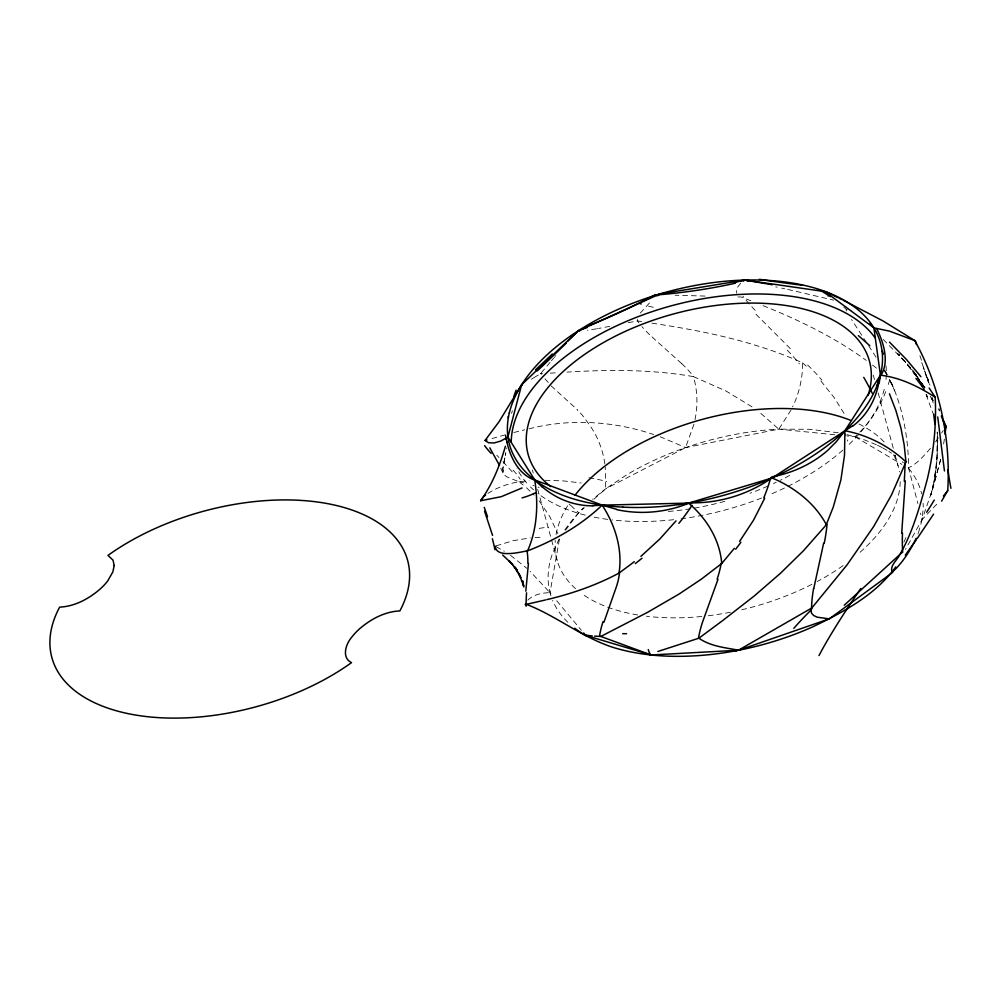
<?xml version="1.0" encoding="UTF-8"?>
<svg xmlns="http://www.w3.org/2000/svg" width="998" height="998" viewBox="0 0 998 998"><rect width="100%" height="100%" fill="white"/><g stroke="black" fill="none" stroke-linecap="round" stroke-linejoin="round"><path stroke-width="0.75" stroke-dasharray="4.99 3.74" d="M651.881 323.152C703.316 330.912 754.962 341.341 802.617 362.873C802.691 378.067 799.211 393.237 792.599 406.91M593.885 499.25L605.736 488.771L605.275 467.351M637.522 319.36L637.51 320.919A146.319 126.297 -49.8 0 0 638.895 322.878M944.395 439.108L943.11 447.092M506.585 447.902L506.473 448.651M505.3 455.462L505.761 452.78L502.817 468.686L503.516 474.225L506.685 476.819L518.923 481.747L523.189 485.016M559.391 539.294L550.01 592.687L551.096 596.305M504.826 457.857L502.817 468.686L503.304 473.863L499.437 465.255M694.982 419.709C697.964 405.5 697.552 390.542 693.398 376.608C651.706 369.385 609.154 369.497 567.051 372.117M940.627 459.591L930.885 494.946L934.802 477.468L936.71 463.821L937.696 440.692L937.222 456.36L933.879 482.77L936.71 463.821L937.322 432.583L937.683 441.166L937.134 432.047M940.69 459.267L933.118 487.698L922.115 519.521L905.56 549.274M930.885 494.946L933.641 484.142L932.419 488.92M693.947 424.225L685.564 447.615L605.736 488.771L592.637 499.262M511.587 413.434L512.373 410.689M888.282 384.48L889.854 379.29C902.766 407.084 908.442 437.823 908.629 468.361L917.898 503.528M918.447 532.695L921.99 520.17L923.237 508.219A192.302 105.576 -15.3 0 0 923.088 503.316M917.923 534.08L918.185 533.381M885.762 391.553C879.974 406.66 871.154 420.607 859.802 432.134M903.864 542.163L907.007 535.202M791.077 409.953L778.839 429.152L685.564 447.615A192.302 105.576 -15.3 0 0 626.495 474.948L605.736 488.771M559.179 538.895L552.144 554.514A192.302 105.576 -15.3 0 0 550.01 592.687L552.256 595.369M943.26 430.487L941.625 433.032M640.292 313.098L650.584 301.733M564.768 529.888L573.126 518.923L583.418 507.795M938.32 437.935L935.55 441.815M565.542 530.2L578.64 512.71L584.366 507.658M534.017 377.568L540.579 373.714L550.397 361.975M930.485 448.314C924.148 455.5 916.476 464.507 908.192 467.85M936.698 504.277L922.115 519.521L920.43 513.122M551.432 360.765L553.591 358.232M554.152 357.583L554.713 356.922M555.287 356.261L555.874 355.587M527.792 600.16C533.556 594.421 542.188 592.8 550.01 592.687L530.163 571.405M856.671 435.228L855.049 436.762L846.716 435.926M740.653 283.245L736.499 288.609L736.736 293.25M487.86 493.461C500.11 485.602 514.619 481.423 529.127 480.861M531.335 379.24L533.506 377.88M496.143 545.844L512.897 540.741L530.35 537.86M505.25 434.816L489.045 439.382M513.808 432.508L524.798 429.801M528.965 428.866C570.145 418.212 613.508 421.106 653.665 434.504M609.778 326.321L599.162 328.354M628.278 322.666L637.51 320.919L642.213 321.655M598.276 328.517L597.415 328.679M596.554 328.829L587.298 330.251M535.04 537.473L543.374 537.186M550.272 373.152L558.468 372.641M540.579 373.714L542.463 373.614M545.083 480.275L563.508 480.911L581.098 482.97M705.087 296.069L675.035 295.208M737.921 296.917L741.265 297.042L750.808 300.76M834.802 434.741L778.839 429.152L773.263 429.489A192.302 105.576 -15.3 0 0 697.178 443.811L685.564 447.615L660.177 436.712M838.258 432.77L809.977 429.29L778.839 429.152L758.63 411.488M775.72 286.875L777.18 287.175M784.653 288.759L781.634 288.123M787.709 289.408L833.629 300.149M518.923 481.747L525.447 483.281M846.928 434.617L862.659 439.17L876.768 444.871M532.895 485.415L533.942 485.752M538.084 487.174L539.107 487.548M693.398 376.608L725.92 390.954L753.852 407.97M763.021 305.613C799.223 320.158 834.665 337.336 866.276 360.39M877.504 445.22L881.933 447.466M496.156 546.667L504.314 551.295M882.644 447.84L888.195 451.059M855.049 436.762L901.93 464.407M828.415 296.506L827.217 295.633M510.514 555.337L526.819 568.299M843.821 307.309L847.24 309.829M872.489 365.031L878.502 369.734M569.072 504.077L570.282 505.05M570.681 505.375L578.64 512.71M526.482 487.76L534.167 495.158M802.617 362.873L806.322 366.204M883.23 339.457L903.352 360.004L897.501 353.367L909.802 367.601L924.897 387.798L904.051 360.378L909.802 367.601M681.659 363.571L649.573 334.742M551.108 385.839L577.642 410.041M502.967 461.687L512.311 471.954M499.012 457.595L496.767 455.213M790.341 348.614L753.39 311.675M820.892 380.962L834.353 397.853L845.306 415.442M898.998 354.178L899.859 355.151M556.734 600.746L581.372 630.312M907.456 364.083L909.091 366.104M539.095 500.796L549.486 516.078L557.87 533.681M909.902 367.114L910.7 368.125M915.964 375.348L922.09 383.594M911.498 369.148L913.083 371.181M916.176 375.285L913.856 372.204L919.17 379.427M922.801 384.642L924.897 387.798L921.803 383.257L925.183 388.447M915.241 373.526L916.813 375.909L913.557 370.932L922.302 386.413M876.094 357.234L852.255 320.657A146.319 106.823 46 0 1 851.469 319.46M884.415 370.221L887.222 374.799M931.209 397.865L932.768 400.51L931.521 398.377M884.702 371.468L886.261 374.125M930.186 396.181L933.055 401.096M889.517 379.702L894.769 390.954L889.505 379.465L892.424 385.116M922.414 386.538L919.969 381.473L922.451 386.725M926.094 394.697L932.968 413.172M938.844 408.269L939.879 410.914M929.412 383.756L929.936 385.128M928.901 382.371L926.843 376.832M927.866 379.602L924.822 371.306M926.331 375.448L920.967 360.365M924.323 369.934L923.337 367.189L927.791 381.186M873.275 375.111L874.498 379.564M878.153 392.938L893.584 449.349M895.206 455.3L898.05 465.692M532.421 470.07L533.231 473.04M537.71 489.382L551.108 538.371M551.52 539.856L557.208 560.651M928.776 382.745L927.766 378.629L928.801 383.032M932.282 397.703L932.98 400.635M932.419 398.052L933.068 400.872M932.244 398.489L933.13 402.93M604.85 463.983C602.767 448.638 596.617 433.881 587.086 421.667A144.648 102.42 -43.8 0 0 577.592 410.091M513.059 470.158A150.81 72.031 -75.4 0 1 520.183 479.202M908.629 468.361A192.302 105.576 -15.3 0 1 921.665 493.848M567.899 622.315A192.302 105.576 -15.3 0 1 552.605 600.347M888.856 451.47A192.302 105.576 -15.3 0 1 891.538 453.217M894.133 455.026A192.302 105.576 -15.3 0 1 895.381 455.949M902.367 461.787A192.302 105.576 -15.3 0 1 903.44 462.81M844.944 433.406A168.275 131.511 -86.4 0 1 845.793 435.615M847.389 439.993A168.275 131.511 -86.4 0 1 847.776 441.079M588.957 477.793A171.943 149.65 58.1 0 1 606.672 481.523M845.406 306.611A137.225 19.024 27.4 0 1 846.454 307.334M850.496 310.216A137.225 19.024 27.4 0 1 851.481 310.927M507.446 418.187A136.664 29.329 -59.3 0 1 507.895 416.216M508.581 413.397A136.664 29.329 -59.3 0 1 508.768 412.673M539.219 528.404A185.453 118.662 53.1 0 1 548.364 527.218M921.503 360.34A144.648 59.668 67.4 0 1 919.258 353.679M939.143 410.615A144.648 15.332 69.6 0 1 938.607 409.23M846.628 310.977A146.319 106.823 46 0 1 845.992 309.779M884.627 370.246A146.319 46.02 52.6 0 1 887.447 374.849M755.224 310.39A152.869 128.655 15.1 0 1 742.949 296.169M807.594 364.981A246.918 225.76 -30.3 0 1 821.915 380.138M787.197 350.136A152.869 98.191 29.9 0 1 799.423 363.846M649.636 334.679A146.319 126.297 -49.8 0 1 641.964 326.62M681.671 363.559A146.319 109.905 -2.4 0 1 693.56 376.533M548.264 382.484A144.648 93.039 -85.1 0 1 544.022 377.693M541.353 374.35A144.648 93.039 -85.1 0 1 540.704 373.489M653.341 307.247A168.275 57.485 -16.7 0 1 647.64 305.924M893.559 454.814A176.92 97.13 -15.3 0 1 899.447 471.867M900.184 481.672A176.92 97.13 -15.3 0 1 858.342 553.753M843.123 565.579A176.92 97.13 -15.3 0 1 817.212 581.535M811.885 584.329A176.92 97.13 -15.3 0 1 741.377 609.865M730.436 612.211A176.92 97.13 -15.3 0 1 707.894 615.791M701.781 616.465A176.92 97.13 -15.3 0 1 646.492 616.228M637.71 614.968A176.92 97.13 -15.3 0 1 581.759 593.635M575.559 588.658A176.92 97.13 -15.3 0 1 555.287 540.367M556.061 534.554A176.92 97.13 -15.3 0 1 568.698 504.065M858.891 423.988A176.92 97.13 -15.3 0 1 885.126 443.05M789.68 475.41A176.92 97.13 -15.3 0 1 780.349 480.263M776.244 482.259A176.92 97.13 -15.3 0 1 773.475 483.556M767.886 486.088A176.92 97.13 -15.3 0 1 750.097 493.237M724.773 501.345A176.92 97.13 -15.3 0 1 666.876 511.575M885.975 365.854A192.302 105.576 -15.3 0 1 885.775 381.336M884.24 389.295A192.302 105.576 -15.3 0 1 848.088 445.358M842.873 450.11A192.302 105.576 -15.3 0 1 768.572 495.183M761.611 498.002A192.302 105.576 -15.3 0 1 681.035 518.823M673.638 519.709A192.302 105.576 -15.3 0 1 612.086 519.933M607.657 519.384A192.302 105.576 -15.3 0 1 592.026 516.702M585.252 515.13A192.302 105.576 -15.3 0 1 537.897 493.461M533.493 489.793A192.302 105.576 -15.3 0 1 530.437 486.937M526.695 482.957A192.302 105.576 -15.3 0 1 517.026 468.449M920.293 382.409L916.401 375.51L922.189 386.363L920.293 382.409M927.529 397.042L926.219 394.385L927.529 397.042M928.514 382.484L927.354 378.217L928.514 382.558"/><path stroke-width="1.5" d="M528.429 563.496L525.809 591.14M901.705 533.294L905.286 480.886M941.625 501.133L947.738 490.579C950.869 438.771 939.804 386.226 914.854 340.617L883.168 321.019L843.322 300.261M522.079 487.947L501.283 496.68L480.624 500.746L483.469 496.879M942.985 419.721L945.967 426.096L945.069 434.255M541.914 486.787L534.728 479.951L507.895 437.074L521.63 384.754L578.166 330.849L659.815 293.973L744.845 280.064L825.77 291.715L831.845 294.672M869.794 323.527L873.911 327.868L880.423 375.198L879.213 382.908M507.396 441.902L507.321 442.538M546.804 599.636C571.829 593.748 596.317 585.227 619.022 573.101C622.752 549.262 615.167 525.023 602.156 505.138L534.728 479.951C538.446 503.641 537.386 528.653 527.593 550.846C520.245 551.981 496.143 558.568 495.233 546.193M813.757 588.583L823.624 543.261M915.191 540.355C909.378 551.844 901.481 564.294 892.175 572.054C889.605 566.452 896.029 560.988 898.724 556.56C912.521 533.356 919.882 506.285 927.042 480.2C933.666 453.117 936.573 425.111 935.188 397.241C918.584 386.575 900.271 377.494 880.423 375.198L876.656 386.625M895.755 566.914C875.433 595.058 842.973 612.385 812.135 627.118A192.302 105.576 -15.3 0 1 696.953 655.711C668.685 657.482 639.843 655.698 612.672 647.265C581.734 637.235 554.975 614.918 525.422 603.99M505.4 446.243C499.898 465.48 492.338 484.392 480.624 500.746M603.952 622.166L616.39 586.774A147.068 101.908 19.7 0 0 619.484 573.214M717.999 579.327L702.654 621.779A147.068 123.365 22.5 0 0 698.5 638.109M889.43 393.786L895.855 410.428L900.857 427.743L904.163 444.746L905.959 461.912L891.376 495.183L873.749 526.42L847.127 564.768L811.836 607.957L811.062 610.813L811.561 613.271L813.632 615.504L817.3 617.213L829.301 618.86L892.699 572.415M657.882 651.469L698.899 638.196L722.527 620.681L754.276 595.956L780.698 573.064L803.54 550.659L824.71 526.62L826.319 524.611L833.293 506.959L840.89 479.913L844.508 455.288L844.907 430.737L880.423 375.198M764.705 498.227L753.527 520.183L739.58 541.415M916.164 538.259L915.528 539.656M945.967 426.096L944.894 427.88M933.579 514.145L917.399 538.234M825.521 292.027L873.911 327.868L889.517 331.136L914.854 340.617M916.513 539.494L905.311 555.113M734.366 548.326L721.729 563.496L701.145 579.302L679.114 594.01L647.752 612.223L600.846 636.45L594.546 636.15M947.738 490.579L946.628 491.977M946.079 492.675L944.47 494.696M943.422 496.006L943.946 495.357M676.008 520.881L660.04 538.795L640.916 556.348M507.895 437.074L500.771 441.054L494.072 442.975L488.596 442.763L485.053 440.442L499 421.78L521.63 384.754L522.453 384.929M575.621 333.557L578.166 330.849L587.248 327.494M567.712 341.204L578.166 330.849L579.788 330.849M902.067 552.493L844.246 605.237M483.805 496.567L484.554 495.919M484.953 495.582L485.614 495.07M657.62 295.707L659.815 293.973L656.647 295.67M634.354 561.687L619.022 573.101M852.591 425.847L772.078 477.98L688.595 503.104L678.702 504.601M743.448 281.024L744.845 280.064L772.215 284.742M738.32 650.297L811.836 607.957M527.593 550.846C554.913 540.305 580.886 525.422 602.156 505.138L688.595 503.104C706.497 518.286 719.857 539.756 721.729 563.496M584.99 635.19L651.133 654.987L738.682 650.222L829.301 618.86M486.999 439.931L485.053 440.442M525.247 604.613L545.482 599.96M733.879 282.646L744.845 280.064L748.4 280.912M736.836 650.584L735.726 650.796M585.227 635.115L586.724 635.289M592.949 505.674L602.156 505.138L616.677 509.342M592.251 635.951L586.924 635.327M738.682 650.222C725.209 647.652 710.389 646.342 698.899 638.196M651.133 654.987L600.846 636.45M772.078 477.98C794.408 487.336 814.717 503.029 826.319 524.611M833.081 295.271L838.133 297.728M842.013 299.625L839.418 298.352M584.778 635.065L582.483 633.655A192.302 105.576 -15.3 0 1 574.723 628.229M502.68 555.025L512.76 564.569L509.167 560.751L517.139 570.382L514.02 566.365L520.844 577.692L518.785 573.201L523.638 585.976L522.49 580.686L523.825 587.049M905.959 461.912C889.056 446.044 867.686 435.053 844.907 430.737L836.536 441.44L827.579 450.522A137.562 122.954 38 0 1 771.753 476.882M889.517 342.152L906.421 359.467L920.905 376.72M583.605 632.994L585.851 635.689M929.138 387.997L935.188 397.241M489.806 447.84L499.437 465.255M517.95 572.266L515.118 567.238L517.401 571.318M484.566 511.226L492.55 535.402M944.445 470.956L937.733 416.952M650.684 654.913A179.079 41.155 12.8 0 1 648.263 649.548M793.809 628.353A185.453 56.312 -34 0 1 811.287 609.828M818.984 655.549A171.943 19.561 -52.9 0 1 860.738 588.533M534.666 480.113A137.2 66.878 -68.7 0 1 506.223 438.97M506.31 439.519A136.664 29.329 -59.3 0 1 505.637 435.34M513.808 396.493A136.664 29.329 -59.3 0 1 516.141 390.143M484.267 507.421A143.986 9.543 63.8 0 1 487.523 516.814M491.128 453.391A150.81 52.757 82.7 0 1 484.591 445.619M535.726 492.713A185.453 106.923 -81.9 0 1 522.091 497.877M592.924 505.861A136.452 101.659 -74.9 0 1 542.001 486.65M688.67 503.316A136.714 127.195 -70.7 0 1 616.627 509.604M771.978 477.842A136.09 133.383 -4 0 1 688.608 502.805M691.963 505.287A179.079 176.546 -84.3 0 1 678.877 523.326M770.78 477.58A179.079 174.712 57 0 1 763.782 497.815M876.755 328.754A136.352 57.585 36.4 0 1 880.835 375.498M863.769 377.381A185.453 98.278 49.9 0 1 872.414 393.524M878.839 382.721A136.015 94.323 44 0 1 852.779 426.059M858.355 335.602A171.943 39.72 39.5 0 1 869.819 345.745M820.843 290.58A137.225 19.024 27.4 0 1 830.436 296.618M802.08 285.216A137.537 9.818 10 0 1 759.391 279.29M735.376 283.195A135.117 30.451 -7.1 0 1 659.354 294.747M641.227 303.978A168.275 57.485 -16.7 0 1 639.818 303.454M655.449 294.622A136.264 25.549 -27.2 0 1 589.057 325.548M552.268 354.016A140.444 4.903 -44.9 0 1 535.527 369.834M566.39 342.975A134.942 7.473 -45.8 0 1 537.161 370.969M492.363 538.745A143.986 20.471 88.2 0 1 494.946 549.748M526.994 550.509A143.799 64.62 44.3 0 1 527.855 563.109M526.083 606.223A143.799 34.98 74.9 0 1 526.57 592.812M599.598 635.689A147.068 93.388 52.2 0 1 603.116 621.529M626.594 633.705A248.215 9.119 -2.9 0 1 622.677 633.68M721.18 563.508A147.068 112.911 -17.9 0 1 717.1 579.227M827.03 524.349A143.799 90.918 -57.6 0 1 824.248 543.137M811.536 607.982A143.799 129.453 -25.5 0 1 813.595 588.571M905.036 462.648A143.986 51.447 -81.3 0 1 904.275 481.36M902.679 552.306A143.986 106.087 -74.5 0 1 902.479 533.194M933.617 413.908A150.81 3.992 82.9 0 1 934.926 424.225M950.919 488.321A150.81 58.732 84.5 0 1 947.95 469.734M934.29 500.073A246.518 104.565 -53 0 1 926.643 512.286M916.426 344.547A144.648 59.668 67.4 0 1 915.328 340.73M946.004 427.718A144.648 15.332 69.6 0 1 941.289 416.029M641.988 558.219A248.215 188.485 -54.9 0 1 635.339 563.596M740.903 542.263A248.215 218.812 -42.1 0 1 735.663 549.224M915.927 378.367A246.518 167.739 26.3 0 1 924.185 389.295M574.848 495.42A176.92 97.13 -15.3 0 1 850.558 420.308M550.771 486.6A176.92 97.13 -15.3 0 1 669.022 315.218A176.92 97.13 -15.3 0 1 868.135 395.208M511.226 441.989A192.302 105.576 -15.3 0 1 666.876 307.047A192.302 105.576 -15.3 0 1 875.021 337.748M882.369 351.221A192.302 105.576 -15.3 0 1 883.392 354.065M114.184 565.504L112.849 571.941L107.709 580.911A68.937 37.849 -15.3 0 1 99.937 589.219C88.71 598.912 74.688 606.46 59.63 607.133A184.393 101.235 -15.3 0 0 131.387 714.294A184.393 101.235 -15.3 0 0 351.533 662.635C341.191 657.607 345.882 643.835 351.807 637.111A68.937 37.849 -15.3 0 1 359.567 628.802C370.794 619.122 384.816 611.574 399.874 610.901A184.393 101.235 -15.3 0 0 328.13 503.741A184.393 101.235 -15.3 0 0 107.971 555.399L112.999 560.128L114.184 565.504M622.939 507.134A192.302 105.576 -15.3 0 0 880.947 344.984A192.302 105.576 -15.3 0 0 580.961 329.078A192.302 105.576 -15.3 0 0 622.939 507.134"/></g></svg>
